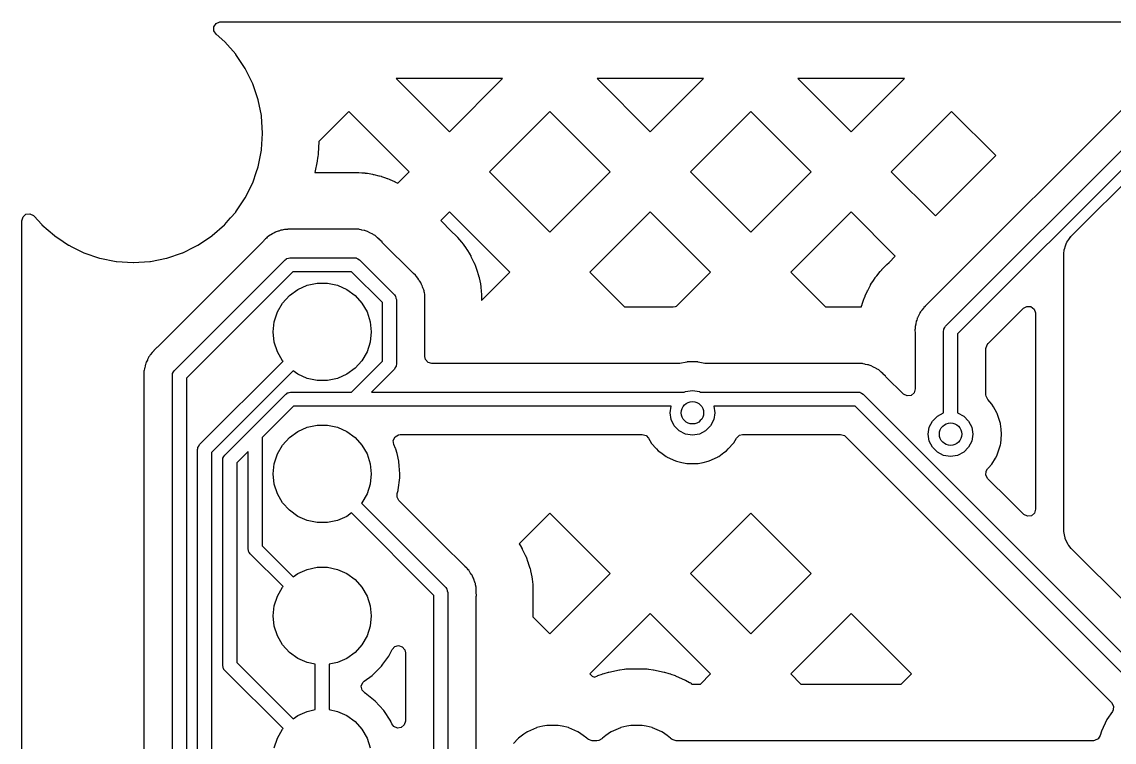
# Model space of a CAD drawing. Extents: x 124.5 to 210, y -114.5 to -26.5.
# Drawn here: x 124.51 to 144.04, y -39.39 to -26.51 of the extents above; entities that cross this region are included whole.
import ezdxf

# ---------------------------------------------------------------- set-up
doc = ezdxf.new("R2010")
doc.units = 0
doc.layers.add('BLACK', color=7, linetype='CONTINUOUS')

msp = doc.modelspace()

# ---------------------------------------------------------------- linework, layer by layer
at = {"layer": 'BLACK', "linetype": 'CONTINUOUS'}
for p, q in [((127.944, -26.5983), (127.983, -26.5388)), ((127.983, -26.5388), (128.048, -26.5097)), ((128.048, -26.5097), (128.065, -26.5085)), ((128.065, -26.5085), (145.447, -26.5085)), ((127.944, -26.6693), (127.944, -26.5983)), ((127.982, -26.7292), (127.944, -26.6693)), ((128.136, -26.8641), (127.982, -26.7292)), ((145.536, -26.7236), (140.724, -31.535)), ((141.028, -31.9503), (146.342, -26.6366)), ((128.139, -26.8672), (128.136, -26.8641)), ((128.333, -27.0886), (128.139, -26.8672)), ((146.482, -26.85), (141.242, -32.0905)), ((128.335, -27.0917), (128.333, -27.0886)), ((128.333, -27.0886), (128.333, -27.0886)), ((128.504, -27.3433), (128.335, -27.0917)), ((128.592, -27.5225), (128.504, -27.3433)), ((143.276, -30.3395), (146.433, -27.1818)), ((128.637, -27.6147), (128.592, -27.5225)), ((133.105, -27.5225), (131.203, -27.5225)), ((131.203, -27.5225), (132.154, -28.4738)), ((132.154, -28.4738), (133.105, -27.5225)), ((136.698, -27.5225), (134.795, -27.5225)), ((134.795, -27.5225), (135.746, -28.4738)), ((135.746, -28.4738), (136.698, -27.5225)), ((140.29, -27.5225), (138.387, -27.5225)), ((138.387, -27.5225), (139.338, -28.4738)), ((139.338, -28.4738), (140.29, -27.5225)), ((128.735, -27.9012), (128.637, -27.6147)), ((128.735, -27.9053), (128.735, -27.9012)), ((128.791, -28.1851), (128.735, -27.9053)), ((128.735, -27.9053), (128.735, -27.9053)), ((130.358, -28.1118), (129.82, -28.6501)), ((131.437, -29.1908), (130.358, -28.1118)), ((133.95, -28.1118), (132.871, -29.1908)), ((135.029, -29.1908), (133.95, -28.1118)), ((137.542, -28.1118), (136.463, -29.1908)), ((138.621, -29.1908), (137.542, -28.1118)), ((141.134, -28.1118), (140.055, -29.1908)), ((141.924, -28.9014), (141.134, -28.1118)), ((128.794, -28.198), (128.791, -28.1851)), ((128.813, -28.5), (128.794, -28.198)), ((128.794, -28.7939), (128.813, -28.5041)), ((128.813, -28.5041), (128.813, -28.5)), ((129.82, -28.6501), (129.805, -28.8683)), ((128.74, -29.0699), (128.793, -28.806)), ((128.793, -28.806), (128.794, -28.802)), ((128.793, -28.806), (128.793, -28.806)), ((128.794, -28.802), (128.794, -28.7939)), ((129.805, -28.8724), (129.8, -28.922)), ((129.805, -28.8683), (129.805, -28.8724)), ((140.845, -29.9804), (141.924, -28.9014)), ((128.698, -29.2052), (128.733, -29.1027)), ((128.733, -29.1027), (128.735, -29.0988)), ((128.733, -29.1027), (128.733, -29.1027)), ((128.735, -29.0988), (128.74, -29.0699)), ((129.788, -28.9998), (129.747, -29.2052)), ((129.789, -28.9957), (129.788, -28.9998)), ((129.797, -28.9465), (129.789, -28.9957)), ((129.798, -28.9424), (129.797, -28.9465)), ((129.8, -28.9261), (129.798, -28.9424)), ((129.8, -28.922), (129.8, -28.9261)), ((128.642, -29.3704), (128.698, -29.2052)), ((129.747, -29.2052), (130.379, -29.2052)), ((130.379, -29.2052), (130.381, -29.205)), ((130.381, -29.205), (130.389, -29.2045)), ((130.389, -29.2045), (130.485, -29.2015)), ((130.485, -29.2015), (130.493, -29.2015)), ((130.493, -29.2015), (130.524, -29.2025)), ((130.524, -29.2025), (130.532, -29.203)), ((130.532, -29.203), (130.586, -29.2081)), ((130.586, -29.2081), (130.64, -29.2115)), ((130.64, -29.2115), (130.648, -29.2122)), ((130.648, -29.2122), (130.679, -29.2162)), ((130.679, -29.2162), (130.687, -29.2174)), ((130.687, -29.2174), (130.781, -29.2353)), ((130.781, -29.2353), (130.789, -29.2371)), ((130.789, -29.2371), (130.791, -29.2376)), ((130.791, -29.2376), (130.793, -29.238)), ((130.793, -29.238), (130.801, -29.2395)), ((130.801, -29.2395), (130.895, -29.2604)), ((130.895, -29.2604), (130.902, -29.2623)), ((130.902, -29.2623), (130.933, -29.2711)), ((130.933, -29.2711), (130.94, -29.2736)), ((130.94, -29.2736), (130.991, -29.2919)), ((130.991, -29.2919), (131.042, -29.3086)), ((131.232, -29.3963), (131.437, -29.1908)), ((132.871, -29.1908), (133.95, -30.2699)), ((133.95, -30.2699), (135.029, -29.1908)), ((136.463, -29.1908), (137.542, -30.2699)), ((137.542, -30.2699), (138.621, -29.1908)), ((140.055, -29.1908), (140.845, -29.9804)), ((128.524, -29.6146), (128.597, -29.4678)), ((128.597, -29.4678), (128.637, -29.3853)), ((128.637, -29.3853), (128.642, -29.3704)), ((131.042, -29.3086), (131.05, -29.3113)), ((131.05, -29.3113), (131.079, -29.3229)), ((131.079, -29.3229), (131.087, -29.3261)), ((131.087, -29.3261), (131.173, -29.3668)), ((131.173, -29.3668), (131.18, -29.3704)), ((131.18, -29.3704), (131.182, -29.3716)), ((131.182, -29.3716), (131.184, -29.3725)), ((131.184, -29.3725), (131.192, -29.3759)), ((131.192, -29.3759), (131.232, -29.3963)), ((128.335, -29.9083), (128.504, -29.6567)), ((128.504, -29.6567), (128.524, -29.6146)), ((124.508, -30.0651), (124.529, -29.997)), ((124.508, -110.935), (124.508, -30.0651)), ((124.529, -29.997), (124.582, -29.9505)), ((124.582, -29.9505), (124.652, -29.9404)), ((124.652, -29.9404), (124.717, -29.9699)), ((124.717, -29.9699), (124.729, -29.982)), ((124.729, -29.982), (124.864, -30.1359)), ((128.136, -30.1359), (128.199, -30.0641)), ((128.199, -30.0641), (128.242, -30.0151)), ((128.242, -30.0151), (128.333, -29.9114)), ((128.333, -29.9114), (128.335, -29.9083)), ((128.333, -29.9114), (128.333, -29.9114)), ((132.154, -29.9078), (131.998, -30.0641)), ((131.998, -30.0641), (132.191, -30.2575)), ((133.233, -30.9869), (132.154, -29.9078)), ((135.746, -29.9078), (134.667, -30.9869)), ((136.825, -30.9869), (135.746, -29.9078)), ((139.338, -29.9078), (138.259, -30.9869)), ((140.128, -30.6975), (139.338, -29.9078)), ((124.864, -30.1359), (124.867, -30.1386)), ((124.867, -30.1386), (125.089, -30.3327)), ((127.911, -30.3327), (128.133, -30.1386)), ((128.133, -30.1386), (128.136, -30.1359)), ((129.032, -30.277), (129.015, -30.2857)), ((129.043, -30.2707), (129.032, -30.277)), ((129.05, -30.2667), (129.043, -30.2707)), ((129.043, -30.2707), (129.043, -30.2707)), ((129.057, -30.2645), (129.05, -30.2667)), ((129.092, -30.2543), (129.057, -30.2645)), ((129.057, -30.2645), (129.057, -30.2645)), ((129.103, -30.2505), (129.092, -30.2543)), ((129.137, -30.2371), (129.103, -30.2505)), ((129.145, -30.2342), (129.137, -30.2371)), ((129.137, -30.2371), (129.137, -30.2371)), ((129.152, -30.2332), (129.145, -30.2342)), ((129.165, -30.2317), (129.152, -30.2332)), ((129.152, -30.2332), (129.152, -30.2332)), ((129.184, -30.2277), (129.165, -30.2317)), ((129.203, -30.222), (129.184, -30.2277)), ((129.211, -30.2218), (129.203, -30.222)), ((129.215, -30.2217), (129.211, -30.2218)), ((129.248, -30.2206), (129.215, -30.2217)), ((129.26, -30.2197), (129.248, -30.2206)), ((129.264, -30.2192), (129.26, -30.2197)), ((129.26, -30.2197), (129.26, -30.2197)), ((129.26, -30.2197), (129.26, -30.2197)), ((129.291, -30.2192), (129.264, -30.2192)), ((129.295, -30.2191), (129.291, -30.2192)), ((129.356, -30.2172), (129.295, -30.2191)), ((129.363, -30.217), (129.356, -30.2172)), ((129.356, -30.2172), (129.356, -30.2172)), ((129.371, -30.2187), (129.363, -30.217)), ((129.382, -30.2192), (129.371, -30.2187)), ((130.421, -30.2192), (129.382, -30.2192)), ((130.433, -30.2186), (130.421, -30.2192)), ((130.447, -30.2172), (130.433, -30.2186)), ((130.477, -30.2145), (130.447, -30.2172)), ((130.485, -30.2157), (130.477, -30.2145)), ((130.497, -30.2176), (130.485, -30.2157)), ((130.516, -30.2192), (130.497, -30.2176)), ((130.537, -30.2192), (130.516, -30.2192)), ((130.544, -30.2212), (130.537, -30.2192)), ((130.579, -30.2302), (130.544, -30.2212)), ((130.544, -30.2212), (130.544, -30.2212)), ((130.591, -30.2326), (130.579, -30.2302)), ((130.627, -30.2383), (130.591, -30.2326)), ((130.635, -30.2395), (130.627, -30.2383)), ((130.627, -30.2383), (130.627, -30.2383)), ((130.642, -30.2427), (130.635, -30.2395)), ((130.653, -30.2476), (130.642, -30.2427)), ((130.642, -30.2427), (130.642, -30.2427)), ((130.672, -30.254), (130.653, -30.2476)), ((130.692, -30.259), (130.672, -30.254)), ((130.73, -30.2803), (130.692, -30.259)), ((132.191, -30.2575), (132.193, -30.259)), ((132.193, -30.259), (132.199, -30.2642)), ((132.199, -30.2642), (132.269, -30.3297)), ((125.089, -30.3327), (125.089, -30.3327)), ((125.089, -30.3327), (125.092, -30.3354)), ((125.092, -30.3354), (125.095, -30.3377)), ((125.095, -30.3377), (125.095, -30.3377)), ((125.095, -30.3377), (125.244, -30.437)), ((125.244, -30.437), (125.343, -30.5035)), ((128.83, -30.4301), (126.933, -32.3274)), ((127.657, -30.5035), (127.756, -30.437)), ((127.756, -30.437), (127.905, -30.3377)), ((127.905, -30.3377), (127.908, -30.3354)), ((127.905, -30.3377), (127.905, -30.3377)), ((127.908, -30.3354), (127.911, -30.3327)), ((127.911, -30.3327), (127.911, -30.3327)), ((128.838, -30.4213), (128.83, -30.4301)), ((128.858, -30.3977), (128.838, -30.4213)), ((128.866, -30.3872), (128.858, -30.3977)), ((128.883, -30.3753), (128.866, -30.3872)), ((128.898, -30.3625), (128.883, -30.3753)), ((128.912, -30.3482), (128.898, -30.3625)), ((128.919, -30.3441), (128.912, -30.3482)), ((128.95, -30.3257), (128.919, -30.3441)), ((128.919, -30.3441), (128.919, -30.3441)), ((128.96, -30.3191), (128.95, -30.3257)), ((128.989, -30.2978), (128.96, -30.3191)), ((128.996, -30.2931), (128.989, -30.2978)), ((128.989, -30.2978), (128.989, -30.2978)), ((129.015, -30.2857), (128.996, -30.2931)), ((130.741, -30.2855), (130.73, -30.2803)), ((130.774, -30.2999), (130.741, -30.2855)), ((130.782, -30.3031), (130.774, -30.2999)), ((130.774, -30.2999), (130.774, -30.2999)), ((130.791, -30.3101), (130.782, -30.3031)), ((130.798, -30.3155), (130.791, -30.3101)), ((130.814, -30.3264), (130.798, -30.3155)), ((130.825, -30.3323), (130.814, -30.3264)), ((130.832, -30.3361), (130.825, -30.3323)), ((130.825, -30.3323), (130.825, -30.3323)), ((130.851, -30.3536), (130.832, -30.3361)), ((130.864, -30.3664), (130.851, -30.3536)), ((130.873, -30.3741), (130.864, -30.3664)), ((130.876, -30.3766), (130.873, -30.3741)), ((130.896, -30.3963), (130.876, -30.3766)), ((130.899, -30.3991), (130.896, -30.3963)), ((130.949, -30.4457), (130.899, -30.3991)), ((130.953, -30.4522), (130.949, -30.4457)), ((130.96, -30.4604), (130.953, -30.4522)), ((131.504, -31.0041), (130.96, -30.4604)), ((132.269, -30.3297), (132.274, -30.3353)), ((132.274, -30.3353), (132.296, -30.3583)), ((132.296, -30.3583), (132.301, -30.3643)), ((132.301, -30.3643), (132.336, -30.4059)), ((132.336, -30.4059), (132.372, -30.4465)), ((132.372, -30.4465), (132.377, -30.4526)), ((132.377, -30.4526), (132.396, -30.4776)), ((143.172, -30.5168), (143.19, -30.4597)), ((143.19, -30.4597), (143.194, -30.4539)), ((143.194, -30.4539), (143.196, -30.4471)), ((143.196, -30.4471), (143.232, -30.3989)), ((143.232, -30.3989), (143.266, -30.3497)), ((143.266, -30.3497), (143.271, -30.3452)), ((143.271, -30.3452), (143.276, -30.3395)), ((125.343, -30.5035), (125.347, -30.5053)), ((125.347, -30.5053), (125.347, -30.5053)), ((125.347, -30.5053), (125.402, -30.5325)), ((125.402, -30.5325), (125.615, -30.6374)), ((125.615, -30.6374), (125.619, -30.6387)), ((125.619, -30.6387), (125.619, -30.6387)), ((125.619, -30.6387), (125.897, -30.7333)), ((127.103, -30.7333), (127.381, -30.6387)), ((127.381, -30.6387), (127.385, -30.6374)), ((127.381, -30.6387), (127.381, -30.6387)), ((127.385, -30.6374), (127.598, -30.5325)), ((127.598, -30.5325), (127.653, -30.5053)), ((127.653, -30.5053), (127.657, -30.5035)), ((127.653, -30.5053), (127.653, -30.5053)), ((132.396, -30.4776), (132.401, -30.484)), ((132.401, -30.484), (132.454, -30.5632)), ((132.454, -30.5632), (132.459, -30.5698)), ((132.459, -30.5698), (132.46, -30.5719)), ((132.46, -30.5719), (132.461, -30.5738)), ((132.461, -30.5738), (132.466, -30.5803)), ((132.466, -30.5803), (132.517, -30.6611)), ((132.517, -30.6611), (132.521, -30.6679)), ((132.521, -30.6679), (132.536, -30.6956)), ((143.144, -30.6577), (143.149, -30.5873)), ((143.144, -35.6077), (143.144, -30.6577)), ((143.149, -30.5873), (143.151, -30.5805)), ((143.151, -30.5805), (143.152, -30.5734)), ((143.152, -30.5734), (143.172, -30.5168)), ((125.897, -30.7333), (125.897, -30.7333)), ((125.897, -30.7333), (125.901, -30.7346)), ((125.901, -30.7346), (125.905, -30.7354)), ((125.905, -30.7354), (125.905, -30.7354)), ((125.905, -30.7354), (126.194, -30.7929)), ((126.194, -30.7929), (126.194, -30.7929)), ((126.194, -30.7929), (126.198, -30.7937)), ((126.198, -30.7937), (126.202, -30.7939)), ((126.202, -30.7939), (126.202, -30.7939)), ((126.202, -30.7939), (126.496, -30.8132)), ((126.496, -30.8132), (126.5, -30.8135)), ((126.5, -30.8135), (126.504, -30.8132)), ((126.504, -30.8132), (126.798, -30.7939)), ((126.798, -30.7939), (126.802, -30.7937)), ((126.798, -30.7939), (126.798, -30.7939)), ((126.802, -30.7937), (126.806, -30.7929)), ((126.806, -30.7929), (127.095, -30.7354)), ((126.806, -30.7929), (126.806, -30.7929)), ((127.095, -30.7354), (127.099, -30.7346)), ((127.095, -30.7354), (127.095, -30.7354)), ((127.099, -30.7346), (127.103, -30.7333)), ((127.103, -30.7333), (127.103, -30.7333)), ((127.237, -32.7427), (129.215, -30.7643)), ((129.215, -30.7643), (129.233, -30.751)), ((129.233, -30.751), (129.236, -30.7475)), ((129.236, -30.7475), (129.239, -30.7467)), ((129.239, -30.7467), (129.244, -30.7428)), ((129.244, -30.7428), (129.274, -30.7364)), ((129.274, -30.7364), (129.303, -30.7277)), ((129.303, -30.7277), (130.457, -30.7277)), ((130.457, -30.7277), (130.479, -30.7309)), ((130.479, -30.7309), (130.483, -30.7306)), ((130.483, -30.7306), (130.486, -30.7319)), ((130.486, -30.7319), (130.492, -30.7328)), ((130.492, -30.7328), (130.518, -30.7495)), ((130.518, -30.7495), (130.545, -30.7643)), ((130.545, -30.7643), (131.17, -31.389)), ((132.536, -30.6956), (132.54, -30.7026)), ((132.54, -30.7026), (132.563, -30.7516)), ((132.563, -30.7516), (132.587, -30.7998)), ((132.587, -30.7998), (132.591, -30.807)), ((132.591, -30.807), (132.603, -30.836)), ((132.603, -30.836), (132.606, -30.8433)), ((132.606, -30.8433), (132.639, -30.9333)), ((139.933, -30.8921), (139.97, -30.8525)), ((139.97, -30.8525), (139.976, -30.847)), ((139.976, -30.847), (140.016, -30.8099)), ((140.016, -30.8099), (140.128, -30.6975)), ((129.355, -30.9777), (127.45, -32.8829)), ((130.405, -30.9777), (129.355, -30.9777)), ((130.956, -31.5292), (130.405, -30.9777)), ((131.513, -31.0121), (131.504, -31.0041)), ((131.547, -31.0403), (131.513, -31.0121)), ((131.558, -31.0551), (131.547, -31.0403)), ((131.559, -31.0567), (131.558, -31.0551)), ((131.572, -31.0717), (131.559, -31.0567)), ((132.639, -30.9333), (132.641, -30.9409)), ((132.641, -30.9409), (132.642, -30.9431)), ((132.642, -30.9431), (132.643, -30.9453)), ((132.643, -30.9453), (132.645, -30.9528)), ((132.645, -30.9528), (132.675, -31.0438)), ((132.675, -31.0438), (132.677, -31.0514)), ((132.677, -31.0514), (132.685, -31.0819)), ((132.73, -31.4901), (133.233, -30.9869)), ((134.667, -30.9869), (135.288, -31.6078)), ((136.216, -31.5959), (136.825, -30.9869)), ((138.259, -30.9869), (138.88, -31.6078)), ((139.771, -31.0807), (139.79, -31.0551)), ((139.79, -31.0551), (139.795, -31.0489)), ((139.795, -31.0489), (139.856, -30.9752)), ((139.856, -30.9752), (139.861, -30.9692)), ((139.861, -30.9692), (139.876, -30.9531)), ((139.876, -30.9531), (139.885, -30.9426)), ((139.885, -30.9426), (139.888, -30.9396)), ((139.888, -30.9396), (139.921, -30.9047)), ((139.921, -30.9047), (139.924, -30.9019)), ((139.924, -30.9019), (139.933, -30.8921)), ((129.442, -31.2951), (129.609, -31.2206)), ((129.609, -31.2206), (129.788, -31.1825)), ((129.788, -31.1825), (129.972, -31.1825)), ((129.972, -31.1825), (130.151, -31.2206)), ((130.151, -31.2206), (130.318, -31.2951)), ((131.586, -31.086), (131.572, -31.0717)), ((131.59, -31.0928), (131.586, -31.086)), ((131.608, -31.1241), (131.59, -31.0928)), ((131.615, -31.134), (131.608, -31.1241)), ((131.621, -31.1429), (131.615, -31.134)), ((131.641, -31.1698), (131.621, -31.1429)), ((131.644, -31.1771), (131.641, -31.1698)), ((131.648, -31.1886), (131.644, -31.1771)), ((131.644, -31.1771), (131.644, -31.1771)), ((131.657, -31.2063), (131.648, -31.1886)), ((131.663, -31.217), (131.657, -31.2063)), ((131.667, -31.2238), (131.663, -31.217)), ((131.663, -31.217), (131.663, -31.217)), ((131.675, -31.2487), (131.667, -31.2238)), ((131.68, -31.2662), (131.675, -31.2487)), ((132.685, -31.0819), (132.687, -31.0897)), ((132.687, -31.0897), (132.697, -31.1429)), ((132.697, -31.1429), (132.709, -31.1956)), ((132.709, -31.1956), (132.71, -31.2034)), ((132.71, -31.2034), (132.715, -31.2346)), ((132.715, -31.2346), (132.716, -31.2424)), ((132.716, -31.2424), (132.725, -31.3377)), ((139.64, -31.3038), (139.683, -31.2185)), ((139.683, -31.2185), (139.687, -31.2116)), ((139.687, -31.2116), (139.703, -31.1844)), ((139.703, -31.1844), (139.707, -31.1777)), ((139.707, -31.1777), (139.738, -31.1329)), ((139.738, -31.1329), (139.767, -31.0872)), ((139.767, -31.0872), (139.771, -31.0807)), ((129.171, -31.5389), (129.294, -31.4028)), ((129.294, -31.4028), (129.442, -31.2951)), ((130.318, -31.2951), (130.466, -31.4028)), ((130.466, -31.4028), (130.589, -31.5389)), ((131.17, -31.389), (131.183, -31.4068)), ((131.183, -31.4068), (131.186, -31.4098)), ((131.186, -31.4098), (131.187, -31.4125)), ((131.187, -31.4125), (131.191, -31.4177)), ((131.191, -31.4177), (131.198, -31.4478)), ((131.198, -31.4478), (131.206, -31.4774)), ((131.684, -31.2775), (131.68, -31.2662)), ((131.694, -31.3038), (131.684, -31.2775)), ((131.7, -31.3186), (131.694, -31.3038)), ((131.701, -31.3264), (131.7, -31.3186)), ((131.702, -31.3387), (131.701, -31.3264)), ((131.706, -31.358), (131.702, -31.3387)), ((131.712, -31.3775), (131.706, -31.358)), ((131.713, -31.4197), (131.712, -31.3775)), ((131.713, -31.4217), (131.713, -31.4197)), ((131.714, -31.4335), (131.713, -31.4217)), ((131.714, -31.4336), (131.714, -31.4335)), ((131.715, -31.4375), (131.714, -31.4336)), ((131.715, -31.4654), (131.715, -31.4375)), ((132.725, -31.3377), (132.725, -31.3456)), ((132.725, -31.3456), (132.726, -31.3678)), ((132.726, -31.3678), (132.727, -31.3818)), ((132.727, -31.3818), (132.727, -31.3857)), ((132.727, -31.3857), (132.729, -31.4336)), ((132.729, -31.4336), (132.729, -31.4375)), ((132.729, -31.4375), (132.729, -31.4515)), ((139.573, -31.4528), (139.575, -31.4454)), ((139.575, -31.4454), (139.587, -31.416)), ((139.587, -31.416), (139.59, -31.4088)), ((139.59, -31.4088), (139.631, -31.3222)), ((139.631, -31.3222), (139.634, -31.3151)), ((139.634, -31.3151), (139.636, -31.3131)), ((139.636, -31.3109), (139.64, -31.3038)), ((139.636, -31.3131), (139.636, -31.3109)), ((129.079, -31.6976), (129.171, -31.5389)), ((130.589, -31.5389), (130.681, -31.6976)), ((130.956, -32.5788), (130.956, -31.5292)), ((131.206, -31.4774), (131.206, -32.6306)), ((131.715, -31.4694), (131.715, -31.4654)), ((131.715, -31.4785), (131.715, -31.4694)), ((131.717, -31.5375), (131.715, -31.4785)), ((131.715, -31.545), (131.717, -31.5375)), ((131.715, -31.5561), (131.715, -31.545)), ((131.715, -32.4958), (131.715, -31.5561)), ((132.729, -31.4515), (132.73, -31.4901)), ((135.288, -31.6078), (136.155, -31.6078)), ((136.155, -31.6078), (136.194, -31.5997)), ((136.194, -31.5997), (136.2, -31.5985)), ((136.2, -31.5985), (136.216, -31.5959)), ((138.88, -31.6078), (139.386, -31.6078)), ((139.386, -31.6078), (139.388, -31.6076)), ((139.388, -31.6076), (139.396, -31.6071)), ((139.396, -31.6071), (139.492, -31.6041)), ((139.492, -31.6041), (139.499, -31.6041)), ((139.499, -31.6041), (139.523, -31.6048)), ((139.523, -31.6048), (139.524, -31.6007)), ((139.524, -31.6007), (139.526, -31.5931)), ((139.526, -31.5931), (139.535, -31.5627)), ((139.535, -31.5627), (139.538, -31.5552)), ((139.538, -31.5552), (139.556, -31.5043)), ((139.556, -31.5043), (139.573, -31.4528)), ((140.63, -31.6311), (140.6, -31.6634)), ((140.638, -31.6221), (140.63, -31.6311)), ((140.641, -31.6189), (140.638, -31.6221)), ((140.66, -31.5992), (140.641, -31.6189)), ((140.663, -31.5963), (140.66, -31.5992)), ((140.704, -31.5525), (140.663, -31.5963)), ((140.71, -31.5467), (140.704, -31.5525)), ((140.716, -31.5426), (140.71, -31.5467)), ((140.724, -31.535), (140.716, -31.5426)), ((141.787, -32.2642), (142.42, -31.6312)), ((142.42, -31.6312), (142.482, -31.5971)), ((142.482, -31.5971), (142.553, -31.6022)), ((142.553, -31.6022), (142.61, -31.6448)), ((142.61, -31.6448), (142.635, -31.7113)), ((129.023, -31.8718), (129.079, -31.6976)), ((130.681, -31.6976), (130.737, -31.8718)), ((140.518, -31.8232), (140.512, -31.8419)), ((140.521, -31.8113), (140.518, -31.8232)), ((140.523, -31.8036), (140.521, -31.8113)), ((140.521, -31.8113), (140.521, -31.8113)), ((140.544, -31.7649), (140.523, -31.8036)), ((140.55, -31.7542), (140.544, -31.7649)), ((140.564, -31.7209), (140.55, -31.7542)), ((140.567, -31.7136), (140.564, -31.7209)), ((140.564, -31.7209), (140.564, -31.7209)), ((140.579, -31.6976), (140.567, -31.7136)), ((140.59, -31.6811), (140.579, -31.6976)), ((140.596, -31.6703), (140.59, -31.6811)), ((140.6, -31.6634), (140.596, -31.6703)), ((140.596, -31.6703), (140.596, -31.6703)), ((142.635, -31.7113), (142.635, -31.7203)), ((142.635, -31.7203), (142.635, -35.227)), ((129.004, -32.054), (129.023, -31.8718)), ((130.737, -31.8718), (130.756, -32.054)), ((140.482, -31.9986), (140.478, -32.0186)), ((140.478, -32.0186), (140.479, -32.0265)), ((140.479, -32.0265), (140.483, -32.0626)), ((140.483, -31.9789), (140.482, -31.9986)), ((140.494, -31.9158), (140.483, -31.9586)), ((140.483, -31.9586), (140.483, -31.9789)), ((140.497, -31.9042), (140.494, -31.9158)), ((140.502, -31.8684), (140.497, -31.9042)), ((140.504, -31.8605), (140.502, -31.8684)), ((140.502, -31.8684), (140.502, -31.8684)), ((140.512, -31.8419), (140.504, -31.8605)), ((140.992, -32.0387), (140.995, -32.0166)), ((140.995, -32.012), (140.996, -32.0096)), ((140.995, -32.0166), (140.995, -32.012)), ((140.996, -32.0096), (140.997, -32.0032)), ((140.997, -32.0032), (141.014, -31.9773)), ((141.014, -31.9773), (141.028, -31.9503)), ((129.023, -32.2362), (129.004, -32.054)), ((130.756, -32.054), (130.737, -32.2362)), ((140.483, -32.0626), (140.483, -32.0745)), ((140.483, -32.0745), (140.483, -33.075)), ((140.992, -33.5036), (140.992, -32.0387)), ((141.242, -32.0905), (141.242, -33.5036)), ((126.839, -32.4235), (126.808, -32.4558)), ((126.846, -32.4145), (126.839, -32.4235)), ((126.849, -32.4113), (126.846, -32.4145)), ((126.869, -32.3916), (126.849, -32.4113)), ((126.871, -32.3887), (126.869, -32.3916)), ((126.913, -32.3449), (126.871, -32.3887)), ((126.918, -32.3391), (126.913, -32.3449)), ((126.924, -32.335), (126.918, -32.3391)), ((126.933, -32.3274), (126.924, -32.335)), ((129.079, -32.4104), (129.023, -32.2362)), ((129.171, -32.5691), (129.079, -32.4104)), ((130.681, -32.4104), (130.589, -32.5691)), ((130.737, -32.2362), (130.681, -32.4104)), ((141.75, -32.3533), (141.77, -32.2852)), ((141.75, -33.1808), (141.75, -32.3533)), ((141.77, -32.2852), (141.787, -32.2642)), ((126.726, -32.6157), (126.72, -32.6344)), ((126.729, -32.6037), (126.726, -32.6157)), ((126.731, -32.596), (126.729, -32.6037)), ((126.729, -32.6037), (126.729, -32.6037)), ((126.753, -32.5573), (126.731, -32.596)), ((126.758, -32.5466), (126.753, -32.5573)), ((126.772, -32.5133), (126.758, -32.5466)), ((126.775, -32.5061), (126.772, -32.5133)), ((126.772, -32.5133), (126.772, -32.5133)), ((126.788, -32.49), (126.775, -32.5061)), ((126.799, -32.4735), (126.788, -32.49)), ((126.805, -32.4627), (126.799, -32.4735)), ((126.808, -32.4558), (126.805, -32.4627)), ((126.805, -32.4627), (126.805, -32.4627)), ((127.687, -34.0706), (129.179, -32.5781)), ((129.179, -32.5781), (129.171, -32.5691)), ((130.405, -33.1303), (130.956, -32.5788)), ((130.589, -32.5691), (130.466, -32.7052)), ((131.726, -32.5481), (131.715, -32.4958)), ((131.773, -32.6018), (131.726, -32.5481)), ((131.841, -32.6218), (131.773, -32.6018)), ((136.275, -32.619), (136.249, -32.6218)), ((136.398, -32.5929), (136.275, -32.619)), ((136.405, -32.5915), (136.398, -32.5929)), ((136.398, -32.5929), (136.398, -32.5929)), ((136.595, -32.5915), (136.405, -32.5915)), ((136.602, -32.5929), (136.595, -32.5915)), ((136.723, -32.6185), (136.602, -32.5929)), ((136.602, -32.5929), (136.602, -32.5929)), ((136.753, -32.6212), (136.723, -32.6185)), ((136.797, -32.6198), (136.753, -32.6212)), ((136.805, -32.6196), (136.797, -32.6198)), ((136.797, -32.6198), (136.797, -32.6198)), ((136.812, -32.6213), (136.805, -32.6196)), ((136.823, -32.6218), (136.812, -32.6213)), ((139.439, -32.6212), (139.428, -32.6218)), ((139.454, -32.6198), (139.439, -32.6212)), ((139.468, -32.6186), (139.454, -32.6198)), ((139.476, -32.6178), (139.468, -32.6186)), ((139.483, -32.6171), (139.476, -32.6178)), ((139.491, -32.6183), (139.483, -32.6171)), ((139.503, -32.6202), (139.491, -32.6183)), ((139.523, -32.6218), (139.503, -32.6202)), ((126.69, -32.791), (126.687, -32.811)), ((126.687, -32.811), (126.691, -32.8514)), ((126.691, -32.7713), (126.69, -32.791)), ((126.694, -32.7417), (126.691, -32.7511)), ((126.691, -32.7511), (126.691, -32.7713)), ((126.702, -32.7082), (126.694, -32.7417)), ((126.705, -32.6966), (126.702, -32.7082)), ((126.711, -32.6608), (126.705, -32.6966)), ((126.712, -32.6529), (126.711, -32.6608)), ((126.711, -32.6608), (126.711, -32.6608)), ((126.717, -32.6409), (126.712, -32.6529)), ((126.72, -32.6344), (126.717, -32.6409)), ((127.2, -32.8311), (127.203, -32.8091)), ((127.203, -32.8045), (127.204, -32.802)), ((127.203, -32.8091), (127.203, -32.8045)), ((127.204, -32.802), (127.205, -32.7956)), ((127.205, -32.7956), (127.222, -32.7697)), ((127.222, -32.7697), (127.237, -32.7427)), ((129.358, -32.7523), (127.9, -34.2108)), ((129.442, -32.8129), (129.358, -32.7523)), ((129.609, -32.8874), (129.442, -32.8129)), ((130.318, -32.8129), (130.151, -32.8874)), ((130.466, -32.7052), (130.318, -32.8129)), ((131.17, -32.719), (130.758, -33.1303)), ((131.184, -32.692), (131.17, -32.719)), ((131.201, -32.6661), (131.184, -32.692)), ((131.202, -32.6597), (131.201, -32.6661)), ((131.203, -32.6573), (131.202, -32.6597)), ((131.206, -32.6306), (131.203, -32.6527)), ((131.203, -32.6527), (131.203, -32.6573)), ((136.249, -32.6218), (131.841, -32.6218)), ((139.428, -32.6218), (136.823, -32.6218)), ((139.543, -32.6218), (139.523, -32.6218)), ((139.551, -32.6238), (139.543, -32.6218)), ((139.586, -32.6328), (139.551, -32.6238)), ((139.551, -32.6238), (139.551, -32.6238)), ((139.598, -32.6352), (139.586, -32.6328)), ((139.634, -32.6409), (139.598, -32.6352)), ((139.642, -32.6421), (139.634, -32.6409)), ((139.634, -32.6409), (139.634, -32.6409)), ((139.649, -32.6453), (139.642, -32.6421)), ((139.66, -32.6502), (139.649, -32.6453)), ((139.649, -32.6453), (139.649, -32.6453)), ((139.679, -32.6566), (139.66, -32.6502)), ((139.698, -32.6616), (139.679, -32.6566)), ((139.737, -32.6829), (139.698, -32.6616)), ((139.748, -32.6881), (139.737, -32.6829)), ((139.781, -32.7025), (139.748, -32.6881)), ((139.788, -32.7057), (139.781, -32.7025)), ((139.781, -32.7025), (139.781, -32.7025)), ((139.797, -32.7127), (139.788, -32.7057)), ((139.804, -32.7181), (139.797, -32.7127)), ((139.821, -32.729), (139.804, -32.7181)), ((139.832, -32.7349), (139.821, -32.729)), ((139.839, -32.7387), (139.832, -32.7349)), ((139.832, -32.7349), (139.832, -32.7349)), ((139.844, -32.7441), (139.839, -32.7387)), ((139.871, -32.769), (139.844, -32.7441)), ((139.88, -32.7767), (139.871, -32.769)), ((139.883, -32.7792), (139.88, -32.7767)), ((139.903, -32.7989), (139.883, -32.7792)), ((139.906, -32.8017), (139.903, -32.7989)), ((139.955, -32.8483), (139.906, -32.8017)), ((126.691, -32.8514), (126.691, -32.8551)), ((126.691, -32.8551), (126.691, -32.8669)), ((126.691, -32.8669), (126.691, -106.031)), ((127.2, -106.11), (127.2, -32.8311)), ((127.45, -32.8829), (127.45, -106.058)), ((129.788, -32.9255), (129.609, -32.8874)), ((129.972, -32.9255), (129.788, -32.9255)), ((130.151, -32.8874), (129.972, -32.9255)), ((139.959, -32.8548), (139.955, -32.8483)), ((139.967, -32.863), (139.959, -32.8548)), ((140.268, -33.1641), (139.967, -32.863)), ((128.137, -34.257), (129.227, -33.1669)), ((129.227, -33.1669), (129.245, -33.1536)), ((129.245, -33.1536), (129.248, -33.1501)), ((129.248, -33.1501), (129.25, -33.1493)), ((129.25, -33.1493), (129.255, -33.1454)), ((129.255, -33.1454), (129.273, -33.1416)), ((129.273, -33.1416), (129.286, -33.139)), ((129.286, -33.139), (129.315, -33.1303)), ((129.315, -33.1303), (130.405, -33.1303)), ((130.758, -33.1303), (136.355, -33.1303)), ((136.355, -33.1303), (136.376, -33.1196)), ((136.376, -33.1196), (136.5, -33.1)), ((136.5, -33.1), (136.624, -33.1196)), ((136.624, -33.1196), (136.645, -33.1303)), ((136.645, -33.1303), (139.463, -33.1303)), ((139.463, -33.1303), (139.485, -33.1335)), ((139.485, -33.1335), (139.49, -33.1332)), ((139.49, -33.1332), (139.492, -33.1345)), ((139.492, -33.1345), (139.499, -33.1354)), ((139.499, -33.1354), (139.525, -33.1521)), ((139.525, -33.1521), (139.552, -33.1669)), ((139.552, -33.1669), (144.595, -38.2103)), ((140.275, -33.1702), (140.268, -33.1641)), ((140.339, -33.1997), (140.275, -33.1702)), ((140.41, -33.1896), (140.339, -33.1997)), ((140.463, -33.1431), (140.41, -33.1896)), ((140.483, -33.075), (140.463, -33.1431)), ((141.752, -33.2011), (141.75, -33.1808)), ((141.783, -33.2651), (141.752, -33.2011)), ((129.367, -33.3803), (128.804, -33.9435)), ((136.119, -33.3803), (129.367, -33.3803)), ((136.1, -33.5), (136.119, -33.3803)), ((139.412, -33.3803), (136.881, -33.3803)), ((136.881, -33.3803), (136.9, -33.5)), ((144.455, -38.4237), (139.412, -33.3803)), ((141.856, -33.3464), (141.783, -33.2651)), ((141.882, -33.3917), (141.856, -33.3464)), ((141.944, -33.4999), (141.882, -33.3917)), ((136.12, -33.6236), (136.1, -33.5)), ((136.9, -33.5), (136.88, -33.6236)), ((140.793, -33.6482), (140.882, -33.5597)), ((140.882, -33.5597), (140.992, -33.5036)), ((141.242, -33.5036), (141.352, -33.5597)), ((141.352, -33.5597), (141.44, -33.6482)), ((141.951, -33.5118), (141.944, -33.4999)), ((142.01, -33.6934), (141.951, -33.5118)), ((129.442, -33.8351), (129.609, -33.7606)), ((129.609, -33.7606), (129.788, -33.7225)), ((129.788, -33.7225), (129.972, -33.7225)), ((129.972, -33.7225), (130.151, -33.7606)), ((130.151, -33.7606), (130.318, -33.8351)), ((136.176, -33.7351), (136.12, -33.6236)), ((136.265, -33.8236), (136.176, -33.7351)), ((136.824, -33.7351), (136.735, -33.8236)), ((136.88, -33.6236), (136.824, -33.7351)), ((140.717, -33.8833), (140.736, -33.7597)), ((140.736, -33.7597), (140.793, -33.6482)), ((141.44, -33.6482), (141.497, -33.7597)), ((141.497, -33.7597), (141.517, -33.8833)), ((142.011, -33.6999), (142.01, -33.6934)), ((142.021, -33.7962), (142.011, -33.6999)), ((142.011, -33.6999), (142.011, -33.6999)), ((128.804, -33.9435), (128.804, -35.8809)), ((129.171, -34.0789), (129.294, -33.9428)), ((129.294, -33.9428), (129.442, -33.8351)), ((130.318, -33.8351), (130.466, -33.9428)), ((130.466, -33.9428), (130.589, -34.0789)), ((131.151, -33.9946), (131.182, -33.9306)), ((131.182, -33.9306), (131.242, -33.8933)), ((131.242, -33.8933), (131.276, -33.8888)), ((131.276, -33.8888), (135.603, -33.8888)), ((135.603, -33.8888), (135.671, -33.9088)), ((135.671, -33.9088), (135.712, -33.9518)), ((135.712, -33.9518), (135.761, -34.0369)), ((136.376, -33.8804), (136.265, -33.8236)), ((136.5, -33.9), (136.376, -33.8804)), ((136.624, -33.8804), (136.5, -33.9)), ((136.735, -33.8236), (136.624, -33.8804)), ((137.239, -34.0369), (137.288, -33.9518)), ((137.288, -33.9518), (137.34, -33.9028)), ((137.34, -33.9028), (137.397, -33.8888)), ((137.397, -33.8888), (139.149, -33.8888)), ((139.149, -33.8888), (139.217, -33.9088)), ((139.217, -33.9088), (139.238, -33.9257)), ((139.238, -33.9257), (143.995, -38.6831)), ((140.736, -34.0069), (140.717, -33.8833)), ((141.517, -33.8833), (141.497, -34.0069)), ((142.013, -34.0491), (142.03, -33.8899)), ((142.03, -33.8833), (142.021, -33.7962)), ((142.03, -33.8899), (142.03, -33.8833)), ((127.65, -34.159), (127.653, -34.137)), ((127.65, -103.141), (127.65, -34.159)), ((127.653, -34.1324), (127.654, -34.1299)), ((127.653, -34.137), (127.653, -34.1324)), ((127.654, -34.1299), (127.655, -34.1235)), ((127.655, -34.1235), (127.672, -34.0976)), ((127.672, -34.0976), (127.687, -34.0706)), ((129.079, -34.2376), (129.171, -34.0789)), ((130.589, -34.0789), (130.681, -34.2376)), ((131.16, -34.065), (131.151, -33.9946)), ((131.193, -34.1415), (131.16, -34.065)), ((131.195, -34.1462), (131.193, -34.1415)), ((131.193, -34.1415), (131.193, -34.1415)), ((131.197, -34.1512), (131.195, -34.1462)), ((131.217, -34.231), (131.197, -34.1512)), ((131.197, -34.1512), (131.197, -34.1512)), ((135.761, -34.0369), (135.765, -34.0419)), ((135.765, -34.0419), (135.765, -34.0419)), ((135.765, -34.0419), (135.859, -34.1462)), ((135.859, -34.1462), (135.889, -34.1789)), ((135.889, -34.1789), (135.937, -34.2139)), ((137.063, -34.2139), (137.111, -34.1789)), ((137.111, -34.1789), (137.141, -34.1462)), ((137.141, -34.1462), (137.235, -34.0419)), ((137.235, -34.0419), (137.239, -34.0369)), ((137.235, -34.0419), (137.235, -34.0419)), ((140.793, -34.1184), (140.736, -34.0069)), ((140.882, -34.2069), (140.793, -34.1184)), ((141.44, -34.1184), (141.352, -34.2069)), ((141.497, -34.0069), (141.44, -34.1184)), ((141.951, -34.2549), (142.01, -34.0732)), ((142.01, -34.0732), (142.013, -34.0491)), ((127.9, -34.2108), (127.9, -103.089)), ((128.1, -34.3454), (128.103, -34.3234)), ((128.1, -38.019), (128.1, -34.3454)), ((128.103, -34.3188), (128.104, -34.3163)), ((128.103, -34.3234), (128.103, -34.3188)), ((128.104, -34.3163), (128.105, -34.3099)), ((128.105, -34.3099), (128.122, -34.284)), ((128.122, -34.284), (128.137, -34.257)), ((128.554, -34.1935), (128.35, -34.3972)), ((128.554, -35.9327), (128.554, -34.1935)), ((129.023, -34.4118), (129.079, -34.2376)), ((130.681, -34.2376), (130.737, -34.4118)), ((131.251, -34.3671), (131.217, -34.231)), ((131.251, -34.3722), (131.251, -34.3671)), ((131.258, -34.4512), (131.251, -34.3722)), ((131.251, -34.3722), (131.251, -34.3722)), ((135.937, -34.2139), (136.028, -34.2802)), ((136.028, -34.2802), (136.043, -34.2911)), ((136.043, -34.2911), (136.049, -34.2938)), ((136.049, -34.2938), (136.049, -34.2938)), ((136.049, -34.2938), (136.198, -34.3602)), ((136.198, -34.3602), (136.218, -34.3688)), ((136.218, -34.3688), (136.309, -34.3883)), ((136.691, -34.3883), (136.782, -34.3688)), ((136.782, -34.3688), (136.802, -34.3602)), ((136.802, -34.3602), (136.951, -34.2938)), ((136.951, -34.2938), (136.957, -34.2911)), ((136.951, -34.2938), (136.951, -34.2938)), ((136.957, -34.2911), (136.972, -34.2802)), ((136.972, -34.2802), (137.063, -34.2139)), ((140.993, -34.2637), (140.882, -34.2069)), ((141.117, -34.2833), (140.993, -34.2637)), ((141.24, -34.2637), (141.117, -34.2833)), ((141.352, -34.2069), (141.24, -34.2637)), ((141.856, -34.4203), (141.918, -34.3125)), ((141.918, -34.3125), (141.948, -34.2606)), ((141.948, -34.2606), (141.951, -34.2549)), ((141.948, -34.2606), (141.948, -34.2606)), ((128.35, -34.3972), (128.35, -37.9672)), ((129.004, -34.594), (129.023, -34.4118)), ((130.737, -34.4118), (130.756, -34.594)), ((131.27, -34.594), (131.258, -34.4512)), ((136.309, -34.3883), (136.398, -34.4071)), ((136.398, -34.4071), (136.398, -34.4071)), ((136.398, -34.4071), (136.405, -34.4085)), ((136.405, -34.4085), (136.595, -34.4085)), ((136.595, -34.4085), (136.602, -34.4071)), ((136.602, -34.4071), (136.691, -34.3883)), ((136.602, -34.4071), (136.602, -34.4071)), ((141.749, -34.6169), (141.754, -34.5461)), ((141.754, -34.5461), (141.779, -34.5058)), ((141.779, -34.5058), (141.795, -34.4872)), ((141.795, -34.4872), (141.856, -34.4203)), ((129.023, -34.7762), (129.004, -34.594)), ((130.756, -34.594), (130.737, -34.7762)), ((131.24, -34.877), (131.267, -34.6652)), ((131.267, -34.6652), (131.268, -34.6619)), ((131.267, -34.6652), (131.267, -34.6652)), ((131.268, -34.6619), (131.269, -34.6169)), ((131.269, -34.5974), (131.27, -34.594)), ((131.269, -34.6169), (131.269, -34.5974)), ((131.269, -34.5974), (131.269, -34.5974)), ((141.783, -34.6792), (141.749, -34.6169)), ((142.164, -35.0595), (141.783, -34.6792)), ((129.079, -34.9504), (129.023, -34.7762)), ((129.171, -35.1091), (129.079, -34.9504)), ((130.681, -34.9504), (130.589, -35.1091)), ((130.737, -34.7762), (130.681, -34.9504)), ((131.218, -35.0081), (131.221, -34.9447)), ((131.221, -34.9447), (131.237, -34.8926)), ((131.237, -34.8926), (131.238, -34.8876)), ((131.237, -34.8926), (131.237, -34.8926)), ((131.238, -34.8876), (131.24, -34.877)), ((129.294, -35.2452), (129.171, -35.1091)), ((130.589, -35.1091), (130.581, -35.1181)), ((130.581, -35.1181), (132.088, -36.6256)), ((131.252, -35.0704), (131.218, -35.0081)), ((132.026, -35.8444), (131.252, -35.0704)), ((142.42, -35.3161), (142.164, -35.0595)), ((129.442, -35.3529), (129.294, -35.2452)), ((129.609, -35.4274), (129.442, -35.3529)), ((130.318, -35.3529), (130.151, -35.4274)), ((130.402, -35.2923), (130.318, -35.3529)), ((131.875, -36.7658), (130.402, -35.2923)), ((133.95, -35.296), (133.402, -35.8444)), ((135.029, -36.375), (133.95, -35.296)), ((137.542, -35.296), (136.463, -36.375)), ((138.621, -36.375), (137.542, -35.296)), ((142.427, -35.3223), (142.42, -35.3161)), ((142.491, -35.3517), (142.427, -35.3223)), ((142.562, -35.3416), (142.491, -35.3517)), ((142.615, -35.2952), (142.562, -35.3416)), ((142.635, -35.227), (142.615, -35.2952)), ((129.788, -35.4655), (129.609, -35.4274)), ((129.972, -35.4655), (129.788, -35.4655)), ((130.151, -35.4274), (129.972, -35.4655)), ((143.145, -35.6148), (143.144, -35.6077)), ((143.144, -35.6218), (143.145, -35.6148)), ((143.155, -35.6808), (143.144, -35.6218)), ((143.164, -35.74), (143.155, -35.6808)), ((143.167, -35.7464), (143.164, -35.74)), ((143.168, -35.7535), (143.167, -35.7464)), ((128.562, -35.9622), (128.554, -35.9327)), ((128.804, -35.8809), (129.358, -36.4357)), ((132.423, -36.2407), (132.026, -35.8444)), ((133.402, -35.8444), (133.436, -35.8977)), ((133.436, -35.8977), (133.44, -35.9045)), ((133.44, -35.9045), (133.455, -35.9322)), ((133.455, -35.9322), (133.458, -35.9393)), ((133.458, -35.9393), (133.481, -35.9882)), ((143.196, -35.8066), (143.168, -35.7535)), ((143.222, -35.8606), (143.196, -35.8066)), ((143.226, -35.8659), (143.222, -35.8606)), ((143.23, -35.8722), (143.226, -35.8659)), ((143.276, -35.9259), (143.23, -35.8722)), ((144.272, -36.9227), (143.276, -35.9259)), ((128.569, -35.9923), (128.562, -35.9622)), ((128.573, -35.9975), (128.569, -35.9923)), ((128.574, -36.0002), (128.573, -35.9975)), ((128.577, -36.0033), (128.574, -36.0002)), ((128.59, -36.0211), (128.577, -36.0033)), ((129.179, -36.6099), (128.59, -36.0211)), ((133.481, -35.9882), (133.506, -36.0364)), ((133.506, -36.0364), (133.509, -36.0436)), ((133.509, -36.0436), (133.522, -36.0726)), ((133.522, -36.0726), (133.525, -36.0799)), ((133.525, -36.0799), (133.557, -36.17)), ((129.442, -36.3751), (129.609, -36.3006)), ((129.609, -36.3006), (129.788, -36.2625)), ((129.788, -36.2625), (129.972, -36.2625)), ((129.972, -36.2625), (130.151, -36.3006)), ((130.151, -36.3006), (130.318, -36.3751)), ((132.431, -36.2487), (132.423, -36.2407)), ((132.465, -36.2769), (132.431, -36.2487)), ((132.477, -36.2933), (132.465, -36.2769)), ((132.49, -36.3083), (132.477, -36.2933)), ((132.505, -36.3226), (132.49, -36.3083)), ((132.509, -36.3295), (132.505, -36.3226)), ((132.527, -36.3607), (132.509, -36.3295)), ((132.509, -36.3295), (132.509, -36.3295)), ((133.557, -36.17), (133.56, -36.1775)), ((133.56, -36.1775), (133.56, -36.1798)), ((133.56, -36.1798), (133.561, -36.1819)), ((133.561, -36.1819), (133.564, -36.1894)), ((133.564, -36.1894), (133.594, -36.2804)), ((133.594, -36.2804), (133.596, -36.288)), ((133.596, -36.288), (133.604, -36.3186)), ((133.604, -36.3186), (133.605, -36.3263)), ((133.605, -36.3263), (133.615, -36.3794)), ((129.358, -36.4357), (129.442, -36.3751)), ((130.318, -36.3751), (130.466, -36.4828)), ((130.466, -36.4828), (130.589, -36.6189)), ((132.534, -36.3706), (132.527, -36.3607)), ((132.551, -36.3943), (132.534, -36.3706)), ((132.56, -36.4064), (132.551, -36.3943)), ((132.567, -36.4252), (132.56, -36.4064)), ((132.576, -36.443), (132.567, -36.4252)), ((132.586, -36.4604), (132.576, -36.443)), ((132.596, -36.4956), (132.586, -36.4604)), ((132.598, -36.5029), (132.596, -36.4956)), ((132.602, -36.5141), (132.598, -36.5029)), ((132.616, -36.5478), (132.602, -36.5141)), ((133.615, -36.3794), (133.627, -36.4323)), ((133.627, -36.4323), (133.629, -36.44)), ((133.629, -36.44), (133.634, -36.4712)), ((133.634, -36.4712), (133.635, -36.4791)), ((133.635, -36.4791), (133.644, -36.5744)), ((133.95, -37.4541), (135.029, -36.375)), ((136.463, -36.375), (137.542, -37.4541)), ((137.542, -37.4541), (138.621, -36.375)), ((129.079, -36.7776), (129.171, -36.6189)), ((129.171, -36.6189), (129.179, -36.6099)), ((130.589, -36.6189), (130.681, -36.7776)), ((132.088, -36.6256), (132.102, -36.6434)), ((132.102, -36.6434), (132.105, -36.6465)), ((132.105, -36.6465), (132.106, -36.6492)), ((132.106, -36.6492), (132.11, -36.6544)), ((132.11, -36.6544), (132.116, -36.6845)), ((132.116, -36.6845), (132.125, -36.714)), ((132.125, -36.714), (132.125, -45.6203)), ((132.618, -36.5552), (132.616, -36.5478)), ((132.616, -36.5478), (132.616, -36.5478)), ((132.619, -36.5631), (132.618, -36.5552)), ((132.621, -36.5753), (132.619, -36.5631)), ((132.625, -36.5947), (132.621, -36.5753)), ((132.628, -36.6065), (132.625, -36.5947)), ((132.631, -36.6141), (132.628, -36.6065)), ((132.628, -36.6065), (132.628, -36.6065)), ((132.632, -36.6472), (132.631, -36.6141)), ((132.632, -36.6583), (132.632, -36.6472)), ((132.633, -36.6702), (132.632, -36.6583)), ((132.633, -36.6741), (132.633, -36.6702)), ((132.633, -36.702), (132.633, -36.6741)), ((132.634, -36.706), (132.633, -36.702)), ((132.636, -36.7741), (132.634, -36.706)), ((133.644, -36.5744), (133.644, -36.5823)), ((133.644, -36.5823), (133.645, -36.6045)), ((133.645, -36.6045), (133.646, -36.6184)), ((133.646, -36.6184), (133.646, -36.6224)), ((133.646, -36.6224), (133.647, -36.6702)), ((133.647, -36.6702), (133.648, -36.6741)), ((133.648, -36.6741), (133.648, -36.6881)), ((133.648, -36.6881), (133.649, -36.7422)), ((129.023, -36.9518), (129.079, -36.7776)), ((130.681, -36.7776), (130.737, -36.9518)), ((131.875, -45.6203), (131.875, -36.7658)), ((132.633, -36.7928), (132.634, -36.7816)), ((132.633, -45.2975), (132.633, -36.7928)), ((132.634, -36.7816), (132.636, -36.7741)), ((133.649, -36.7502), (133.648, -36.8043)), ((133.648, -36.8043), (133.648, -37.1514)), ((133.649, -36.7422), (133.649, -36.7502)), ((129.004, -37.134), (129.023, -36.9518)), ((130.737, -36.9518), (130.756, -37.134)), ((135.746, -37.092), (134.667, -38.1711)), ((136.825, -38.1711), (135.746, -37.092)), ((139.338, -37.092), (138.259, -38.1711)), ((140.417, -38.1711), (139.338, -37.092)), ((129.023, -37.3162), (129.004, -37.134)), ((130.756, -37.134), (130.737, -37.3162)), ((133.648, -37.1514), (133.95, -37.4541)), ((129.079, -37.4904), (129.023, -37.3162)), ((129.171, -37.6491), (129.079, -37.4904)), ((130.681, -37.4904), (130.589, -37.6491)), ((130.737, -37.3162), (130.681, -37.4904)), ((129.294, -37.7852), (129.171, -37.6491)), ((130.589, -37.6491), (130.466, -37.7852)), ((131.128, -37.7354), (131.176, -37.6832)), ((131.176, -37.6832), (131.244, -37.6653)), ((131.244, -37.6653), (131.312, -37.6874)), ((131.312, -37.6874), (131.357, -37.7424)), ((129.442, -37.8929), (129.294, -37.7852)), ((129.609, -37.9674), (129.442, -37.8929)), ((130.318, -37.8929), (130.151, -37.9674)), ((130.466, -37.7852), (130.318, -37.8929)), ((130.965, -37.9977), (131.068, -37.8539)), ((131.068, -37.8539), (131.071, -37.8497)), ((131.071, -37.8497), (131.076, -37.8392)), ((131.076, -37.8392), (131.128, -37.7354)), ((131.357, -37.7424), (131.367, -37.7912)), ((131.367, -37.7912), (131.367, -39.0139)), ((128.109, -38.0485), (128.1, -38.019)), ((128.115, -38.0786), (128.109, -38.0485)), ((128.119, -38.0838), (128.115, -38.0786)), ((128.12, -38.0865), (128.119, -38.0838)), ((128.123, -38.0896), (128.12, -38.0865)), ((128.137, -38.1074), (128.123, -38.0896)), ((128.35, -37.9672), (129.358, -38.9757)), ((129.755, -37.9984), (129.609, -37.9674)), ((129.755, -38.8096), (129.755, -37.9984)), ((130.151, -37.9674), (130.005, -37.9984)), ((130.005, -37.9984), (130.005, -38.8096)), ((130.777, -38.1953), (130.938, -38.0346)), ((130.938, -38.0346), (130.965, -37.9977)), ((135.2, -38.0985), (135.279, -38.086)), ((135.279, -38.086), (135.286, -38.0851)), ((135.286, -38.0851), (135.312, -38.0824)), ((135.312, -38.0824), (135.318, -38.0818)), ((135.318, -38.0818), (135.398, -38.0777)), ((135.398, -38.0777), (135.405, -38.0775)), ((135.405, -38.0775), (135.595, -38.0775)), ((135.595, -38.0775), (135.602, -38.0777)), ((135.602, -38.0777), (135.682, -38.0818)), ((135.682, -38.0818), (135.688, -38.0824)), ((135.688, -38.0824), (135.714, -38.0851)), ((135.714, -38.0851), (135.721, -38.086)), ((135.721, -38.086), (135.8, -38.0985)), ((129.179, -39.1499), (128.137, -38.1074)), ((130.63, -38.3001), (130.773, -38.1983)), ((130.773, -38.1983), (130.777, -38.1953)), ((130.773, -38.1983), (130.773, -38.1983)), ((134.667, -38.1711), (134.706, -38.2099)), ((134.706, -38.2099), (134.75, -38.2295)), ((134.75, -38.2295), (134.805, -38.2049)), ((134.805, -38.2049), (134.811, -38.2023)), ((134.811, -38.2023), (134.886, -38.1738)), ((134.886, -38.1738), (134.892, -38.1716)), ((134.892, -38.1716), (134.917, -38.1634)), ((134.917, -38.1634), (134.923, -38.1615)), ((134.923, -38.1615), (135, -38.1409)), ((135, -38.1409), (135.007, -38.1394)), ((135.007, -38.1394), (135.194, -38.0997)), ((135.194, -38.0997), (135.2, -38.0985)), ((135.8, -38.0985), (135.806, -38.0997)), ((135.806, -38.0997), (135.993, -38.1394)), ((135.993, -38.1394), (136, -38.1409)), ((136, -38.1409), (136.077, -38.1615)), ((136.077, -38.1615), (136.083, -38.1634)), ((136.083, -38.1634), (136.108, -38.1716)), ((136.108, -38.1716), (136.114, -38.1738)), ((136.114, -38.1738), (136.189, -38.2023)), ((136.189, -38.2023), (136.195, -38.2049)), ((136.195, -38.2049), (136.369, -38.2825)), ((136.369, -38.2825), (136.375, -38.2854)), ((136.375, -38.2854), (136.446, -38.3216)), ((136.644, -38.3525), (136.825, -38.1711)), ((138.259, -38.1711), (138.441, -38.3525)), ((140.236, -38.3525), (140.417, -38.1711)), ((130.578, -38.3931), (130.603, -38.3267)), ((130.592, -38.4625), (130.578, -38.3931)), ((130.64, -38.5109), (130.592, -38.4625)), ((130.603, -38.3267), (130.63, -38.3001)), ((136.446, -38.3216), (136.452, -38.3248)), ((136.452, -38.3248), (136.475, -38.3379)), ((136.475, -38.3379), (136.48, -38.3414)), ((136.48, -38.3414), (136.498, -38.3525)), ((136.498, -38.3525), (136.644, -38.3525)), ((138.441, -38.3525), (140.236, -38.3525)), ((130.64, -38.5113), (130.64, -38.5109)), ((130.642, -38.5123), (130.64, -38.5113)), ((130.642, -38.513), (130.642, -38.5123)), ((130.649, -38.5166), (130.642, -38.513)), ((130.828, -38.6578), (130.649, -38.5166)), ((130.981, -38.8262), (130.828, -38.6578)), ((129.442, -38.9151), (129.609, -38.8406)), ((129.609, -38.8406), (129.755, -38.8096)), ((130.005, -38.8096), (130.151, -38.8406)), ((130.151, -38.8406), (130.318, -38.9151)), ((131.105, -39.0174), (130.981, -38.8262)), ((144.01, -38.8432), (143.912, -38.9876)), ((143.995, -38.6831), (144.029, -38.7455)), ((144.024, -38.8163), (144.01, -38.8432)), ((144.029, -38.7455), (144.024, -38.8163)), ((129.358, -38.9757), (129.442, -38.9151)), ((130.318, -38.9151), (130.466, -39.0228)), ((130.466, -39.0228), (130.589, -39.1589)), ((131.107, -39.0221), (131.105, -39.0174)), ((131.125, -39.0641), (131.107, -39.0221)), ((131.107, -39.0221), (131.107, -39.0221)), ((131.158, -39.1091), (131.125, -39.0641)), ((131.367, -39.0139), (131.346, -39.082)), ((143.912, -38.9876), (143.816, -39.1942)), ((129.079, -39.3176), (129.171, -39.1589)), ((129.171, -39.1589), (129.179, -39.1499)), ((130.589, -39.1589), (130.681, -39.3176)), ((131.223, -39.1386), (131.158, -39.1091)), ((131.293, -39.1285), (131.223, -39.1386)), ((131.346, -39.082), (131.293, -39.1285)), ((133.488, -39.2491), (133.389, -39.3211)), ((133.538, -39.2128), (133.488, -39.2491)), ((133.543, -39.2089), (133.538, -39.2128)), ((133.538, -39.2128), (133.538, -39.2128)), ((133.549, -39.2062), (133.543, -39.2089)), ((133.712, -39.1339), (133.549, -39.2062)), ((133.549, -39.2062), (133.549, -39.2062)), ((133.718, -39.1312), (133.712, -39.1339)), ((133.712, -39.1339), (133.712, -39.1339)), ((133.827, -39.108), (133.718, -39.1312)), ((133.898, -39.0929), (133.827, -39.108)), ((133.905, -39.0915), (133.898, -39.0929)), ((133.898, -39.0929), (133.898, -39.0929)), ((134.095, -39.0915), (133.905, -39.0915)), ((134.102, -39.0929), (134.095, -39.0915)), ((134.173, -39.108), (134.102, -39.0929)), ((134.102, -39.0929), (134.102, -39.0929)), ((134.282, -39.1312), (134.173, -39.108)), ((134.288, -39.1339), (134.282, -39.1312)), ((134.451, -39.2062), (134.288, -39.1339)), ((134.288, -39.1339), (134.288, -39.1339)), ((134.457, -39.2089), (134.451, -39.2062)), ((134.451, -39.2062), (134.451, -39.2062)), ((134.462, -39.2128), (134.457, -39.2089)), ((134.547, -39.2742), (134.462, -39.2128)), ((134.462, -39.2128), (134.462, -39.2128)), ((135.038, -39.2128), (134.953, -39.2742)), ((135.043, -39.2089), (135.038, -39.2128)), ((135.038, -39.2128), (135.038, -39.2128)), ((135.049, -39.2062), (135.043, -39.2089)), ((135.212, -39.1339), (135.049, -39.2062)), ((135.049, -39.2062), (135.049, -39.2062)), ((135.218, -39.1312), (135.212, -39.1339)), ((135.212, -39.1339), (135.212, -39.1339)), ((135.327, -39.108), (135.218, -39.1312)), ((135.398, -39.0929), (135.327, -39.108)), ((135.405, -39.0915), (135.398, -39.0929)), ((135.398, -39.0929), (135.398, -39.0929)), ((135.595, -39.0915), (135.405, -39.0915)), ((135.602, -39.0929), (135.595, -39.0915)), ((135.673, -39.108), (135.602, -39.0929)), ((135.602, -39.0929), (135.602, -39.0929)), ((135.782, -39.1312), (135.673, -39.108)), ((135.788, -39.1339), (135.782, -39.1312)), ((135.951, -39.2062), (135.788, -39.1339)), ((135.788, -39.1339), (135.788, -39.1339)), ((135.957, -39.2089), (135.951, -39.2062)), ((135.951, -39.2062), (135.951, -39.2062)), ((135.962, -39.2128), (135.957, -39.2089)), ((136.047, -39.2742), (135.962, -39.2128)), ((135.962, -39.2128), (135.962, -39.2128)), ((143.816, -39.1942), (143.794, -39.2742)), ((129.023, -39.4918), (129.079, -39.3176)), ((130.681, -39.3176), (130.737, -39.4918)), ((133.384, -39.326), (133.303, -39.4166)), ((133.389, -39.3211), (133.384, -39.326)), ((133.384, -39.326), (133.384, -39.326)), ((134.611, -39.3211), (134.547, -39.2742)), ((134.616, -39.326), (134.611, -39.3211)), ((134.621, -39.3305), (134.616, -39.326)), ((134.64, -39.3465), (134.621, -39.3302)), ((134.621, -39.3302), (134.621, -39.3305)), ((134.708, -39.3665), (134.64, -39.3465)), ((134.792, -39.3665), (134.708, -39.3665)), ((134.825, -39.3621), (134.792, -39.3665)), ((134.878, -39.3292), (134.825, -39.3621)), ((134.879, -39.3305), (134.878, -39.3292)), ((134.884, -39.326), (134.879, -39.3305)), ((134.889, -39.3211), (134.884, -39.326)), ((134.953, -39.2742), (134.889, -39.3211)), ((136.111, -39.3211), (136.047, -39.2742)), ((136.116, -39.326), (136.111, -39.3211)), ((136.121, -39.3305), (136.116, -39.326)), ((136.14, -39.3465), (136.121, -39.3302)), ((136.121, -39.3302), (136.121, -39.3305)), ((136.208, -39.3665), (136.14, -39.3465)), ((143.672, -39.3665), (136.208, -39.3665)), ((143.692, -39.3649), (143.672, -39.3665)), ((143.756, -39.3345), (143.692, -39.3649)), ((143.794, -39.2742), (143.756, -39.3345))]:
    msp.add_line(p, q, dxfattribs=at)
at = {"layer": 'BLACK'}
for centre in [(136.5, -33.5), (141.117, -33.8833)]:
    msp.add_circle(centre, 0.2, dxfattribs=at)

doc.saveas('drawing.dxf')
